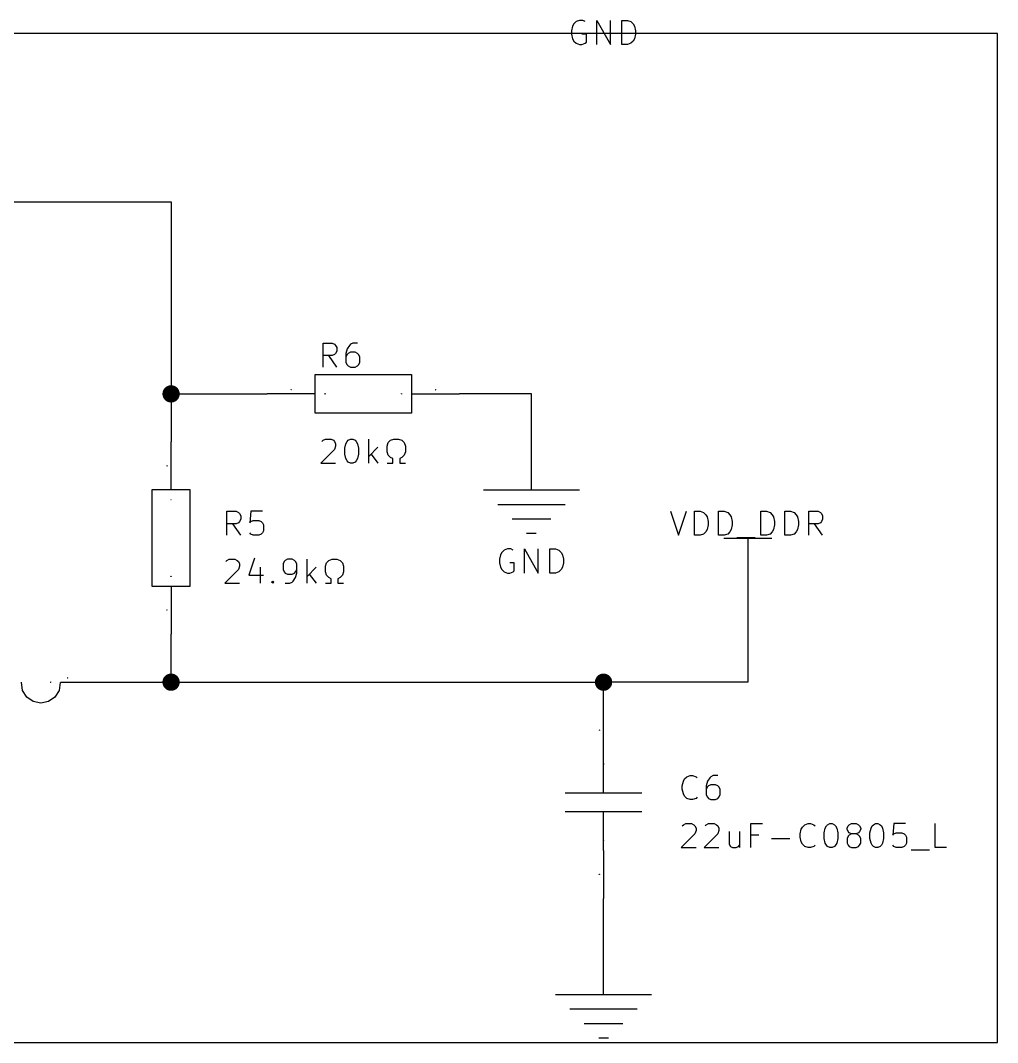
# Model space of a CAD drawing. Header units: millimetres. Extents: x 5 to 293, y -205 to -3.
# Drawn here: x 129.2 to 180.8, y -114.3 to -60.3 of the extents above; entities that cross this region are included whole.
import ezdxf

# ---------------------------------------------------------------- set-up
doc = ezdxf.new("R2010")
doc.units = ezdxf.units.MM
for name, color, linetype in [('GREENSIXTYFIVE', 129, 'CONTINUOUS'), ('LIGHTGREEN', 92, 'CONTINUOUS'), ('LIGHTMAGENTA', 212, 'CONTINUOUS'), ('LIGHTRED', 12, 'CONTINUOUS'), ('RED', 14, 'CONTINUOUS')]:
    doc.layers.add(name, color=color, linetype=linetype)

msp = doc.modelspace()

# ---------------------------------------------------------------- linework, layer by layer
at = {"layer": 'GREENSIXTYFIVE', "linetype": 'CONTINUOUS'}
for p, q in [((158.4476, -60.4507), (158.3871, -60.5716)), ((158.5686, -60.3297), (158.4476, -60.4507)), ((158.75, -60.2692), (158.5686, -60.3297)), ((158.9314, -60.2692), (158.75, -60.2692)), ((159.0524, -60.3297), (158.9314, -60.2692)), ((159.6571, -61.5392), (159.6571, -60.2692)), ((159.6571, -60.2692), (160.3828, -61.5392)), ((160.3828, -61.5392), (160.3828, -60.2692)), ((160.9876, -61.5392), (160.9876, -60.2692)), ((160.9876, -60.2692), (161.29, -60.2692)), ((161.29, -60.2692), (161.4714, -60.3297)), ((161.4714, -60.3297), (161.5924, -60.4507)), ((161.5924, -60.4507), (161.6529, -60.5716)), ((158.3871, -60.5716), (158.3267, -60.8135)), ((158.3267, -60.8135), (158.3267, -60.9949)), ((158.3267, -60.9949), (158.3871, -61.2368)), ((159.1128, -60.9949), (158.8709, -60.9949)), ((159.1128, -61.4183), (159.1128, -60.9949)), ((161.6529, -60.5716), (161.7133, -60.8135)), ((161.7133, -60.9949), (161.6529, -61.2368)), ((161.7133, -60.8135), (161.7133, -60.9949)), ((158.3871, -61.2368), (158.4476, -61.3578)), ((158.4476, -61.3578), (158.5686, -61.4788)), ((158.5686, -61.4788), (158.75, -61.5392)), ((158.75, -61.5392), (158.8709, -61.5392)), ((158.8709, -61.5392), (159.0524, -61.4788)), ((159.0524, -61.4788), (159.1128, -61.4183)), ((161.29, -61.5392), (160.9876, -61.5392)), ((161.4714, -61.4788), (161.29, -61.5392)), ((161.5924, -61.3578), (161.4714, -61.4788)), ((161.6529, -61.2368), (161.5924, -61.3578)), ((145.1935, -78.5944), (145.1935, -77.3244)), ((145.1935, -77.3244), (145.6773, -77.3244)), ((145.1935, -78.5944), (145.1935, -77.3244)), ((145.1935, -77.3244), (145.6773, -77.3244)), ((145.6773, -77.3244), (145.7983, -77.3849)), ((145.6773, -77.3244), (145.7983, -77.3849)), ((145.7983, -77.3849), (145.8588, -77.4454)), ((145.7983, -77.3849), (145.8588, -77.4454)), ((145.8588, -77.4454), (145.9192, -77.5663)), ((145.8588, -77.4454), (145.9192, -77.5663)), ((145.9192, -77.7478), (145.8588, -77.8687)), ((145.9192, -77.7478), (145.8588, -77.8687)), ((145.9192, -77.5663), (145.9192, -77.7478)), ((145.9192, -77.5663), (145.9192, -77.7478)), ((146.4635, -77.6268), (146.4031, -77.8687)), ((146.4635, -77.6268), (146.4031, -77.8687)), ((146.5845, -77.4454), (146.4635, -77.6268)), ((146.5845, -77.4454), (146.4635, -77.6268)), ((146.645, -77.3849), (146.5845, -77.4454)), ((146.645, -77.3849), (146.5845, -77.4454)), ((146.7659, -77.3244), (146.645, -77.3849)), ((146.7659, -77.3244), (146.645, -77.3849)), ((147.0078, -77.3244), (146.7659, -77.3244)), ((147.0078, -77.3244), (146.7659, -77.3244)), ((145.6773, -77.9897), (145.1935, -77.9897)), ((145.6773, -77.9897), (145.1935, -77.9897)), ((145.9192, -78.5944), (145.4959, -77.9897)), ((145.9192, -78.5944), (145.4959, -77.9897)), ((145.7983, -77.9292), (145.6773, -77.9897)), ((145.7983, -77.9292), (145.6773, -77.9897)), ((145.8588, -77.8687), (145.7983, -77.9292)), ((145.8588, -77.8687), (145.7983, -77.9292)), ((146.4031, -77.8687), (146.4031, -78.3525)), ((146.4031, -77.8687), (146.4031, -78.3525)), ((146.4635, -77.9292), (146.4031, -78.0501)), ((146.4635, -77.9292), (146.4031, -78.0501)), ((146.524, -77.8687), (146.4635, -77.9292)), ((146.524, -77.8687), (146.4635, -77.9292)), ((146.645, -77.8082), (146.524, -77.8687)), ((146.645, -77.8082), (146.524, -77.8687)), ((146.8869, -77.8082), (146.645, -77.8082)), ((146.8869, -77.8082), (146.645, -77.8082)), ((147.0078, -77.8687), (146.8869, -77.8082)), ((147.0078, -77.8687), (146.8869, -77.8082)), ((147.0683, -77.9292), (147.0078, -77.8687)), ((147.0683, -77.9292), (147.0078, -77.8687)), ((147.1288, -78.0501), (147.0683, -77.9292)), ((147.1288, -78.0501), (147.0683, -77.9292)), ((147.1288, -78.3525), (147.1288, -78.0501)), ((147.1288, -78.3525), (147.1288, -78.0501)), ((146.4031, -78.3525), (146.4635, -78.4735)), ((146.4031, -78.3525), (146.4635, -78.4735)), ((146.4635, -78.4735), (146.524, -78.534)), ((146.4635, -78.4735), (146.524, -78.534)), ((146.524, -78.534), (146.645, -78.5944)), ((146.524, -78.534), (146.645, -78.5944)), ((146.645, -78.5944), (146.8869, -78.5944)), ((146.645, -78.5944), (146.8869, -78.5944)), ((146.8869, -78.5944), (147.0078, -78.534)), ((146.8869, -78.5944), (147.0078, -78.534)), ((147.0078, -78.534), (147.0683, -78.4735)), ((147.0078, -78.534), (147.0683, -78.4735)), ((147.0683, -78.4735), (147.1288, -78.3525)), ((147.0683, -78.4735), (147.1288, -78.3525)), ((145.2952, -80.0024), (145.2928, -80.0036)), ((145.2952, -80.0024), (145.2928, -80.0036)), ((145.3073, -80.0218), (145.2928, -80.0218)), ((145.3073, -80.0218), (145.2928, -80.0218)), ((145.2976, -80), (145.2952, -80.0024)), ((145.2976, -80), (145.2952, -80.0024)), ((145.3, -79.9964), (145.2976, -80)), ((145.3, -79.9964), (145.2976, -80)), ((145.3, -80.0218), (145.3, -79.9964)), ((145.3, -80.0218), (145.3, -79.9964)), ((149.3459, -80.0072), (149.3314, -80.0218)), ((149.3459, -80.0072), (149.3314, -80.0218)), ((149.3314, -80.0218), (149.3471, -80.0218)), ((149.3314, -80.0218), (149.3471, -80.0218)), ((149.3326, -79.9988), (149.3338, -79.9976)), ((149.3326, -79.9988), (149.3338, -79.9976)), ((149.3338, -79.9976), (149.3362, -79.9964)), ((149.3338, -79.9976), (149.3362, -79.9964)), ((149.3362, -79.9964), (149.3423, -79.9964)), ((149.3362, -79.9964), (149.3423, -79.9964)), ((149.3423, -79.9964), (149.3447, -79.9976)), ((149.3423, -79.9964), (149.3447, -79.9976)), ((149.3447, -79.9976), (149.3459, -79.9988)), ((149.3447, -79.9976), (149.3459, -79.9988)), ((149.3459, -79.9988), (149.3471, -80.0012)), ((149.3459, -79.9988), (149.3471, -80.0012)), ((149.3471, -80.0036), (149.3459, -80.0072)), ((149.3471, -80.0036), (149.3459, -80.0072)), ((149.3471, -80.0012), (149.3471, -80.0036)), ((149.3471, -80.0012), (149.3471, -80.0036)), ((145.1331, -82.5254), (145.1935, -82.4649)), ((145.1331, -82.5254), (145.1935, -82.4649)), ((145.1935, -82.4649), (145.3145, -82.4044)), ((145.1935, -82.4649), (145.3145, -82.4044)), ((145.3145, -82.4044), (145.6169, -82.4044)), ((145.3145, -82.4044), (145.6169, -82.4044)), ((145.6169, -82.4044), (145.7378, -82.4649)), ((145.6169, -82.4044), (145.7378, -82.4649)), ((145.7378, -82.4649), (145.7983, -82.5254)), ((145.7378, -82.4649), (145.7983, -82.5254)), ((145.7983, -82.5254), (145.8588, -82.6463)), ((145.7983, -82.5254), (145.8588, -82.6463)), ((145.8588, -82.6463), (145.8588, -82.7673)), ((145.8588, -82.6463), (145.8588, -82.7673)), ((146.3426, -82.8882), (146.403, -82.6463)), ((146.3426, -82.8882), (146.403, -82.6463)), ((146.403, -82.6463), (146.4635, -82.5254)), ((146.403, -82.6463), (146.4635, -82.5254)), ((146.4635, -82.5254), (146.524, -82.4649)), ((146.4635, -82.5254), (146.524, -82.4649)), ((146.524, -82.4649), (146.6449, -82.4044)), ((146.524, -82.4649), (146.6449, -82.4044)), ((146.6449, -82.4044), (146.7659, -82.4044)), ((146.6449, -82.4044), (146.7659, -82.4044)), ((146.7659, -82.4044), (146.8868, -82.4649)), ((146.7659, -82.4044), (146.8868, -82.4649)), ((146.8868, -82.4649), (146.9473, -82.5254)), ((146.8868, -82.4649), (146.9473, -82.5254)), ((146.9473, -82.5254), (147.0078, -82.6463)), ((146.9473, -82.5254), (147.0078, -82.6463)), ((147.0078, -82.6463), (147.0683, -82.8882)), ((147.0078, -82.6463), (147.0683, -82.8882)), ((147.6125, -83.6744), (147.6125, -82.4044)), ((147.6125, -83.6744), (147.6125, -82.4044)), ((148.5802, -82.7673), (148.6406, -82.5859)), ((148.5802, -82.7673), (148.6406, -82.5859)), ((148.6406, -82.5859), (148.7616, -82.4649)), ((148.6406, -82.5859), (148.7616, -82.4649)), ((148.7616, -82.4649), (148.943, -82.4044)), ((148.7616, -82.4649), (148.943, -82.4044)), ((148.943, -82.4044), (149.1849, -82.4044)), ((148.943, -82.4044), (149.1849, -82.4044)), ((149.1849, -82.4044), (149.3663, -82.4649)), ((149.1849, -82.4044), (149.3663, -82.4649)), ((149.3663, -82.4649), (149.4873, -82.5859)), ((149.3663, -82.4649), (149.4873, -82.5859)), ((149.4873, -82.5859), (149.5478, -82.7673)), ((149.4873, -82.5859), (149.5478, -82.7673)), ((145.7983, -82.9487), (145.0726, -83.6744)), ((145.7983, -82.9487), (145.0726, -83.6744)), ((145.8588, -82.7673), (145.7983, -82.9487)), ((145.8588, -82.7673), (145.7983, -82.9487)), ((146.3426, -83.1906), (146.3426, -82.8882)), ((146.3426, -83.1906), (146.3426, -82.8882)), ((146.403, -83.4325), (146.3426, -83.1906)), ((146.403, -83.4325), (146.3426, -83.1906)), ((147.0683, -83.1906), (147.0078, -83.4325)), ((147.0683, -83.1906), (147.0078, -83.4325)), ((147.0683, -82.8882), (147.0683, -83.1906)), ((147.0683, -82.8882), (147.0683, -83.1906)), ((148.0963, -82.8278), (147.6125, -83.3116)), ((148.0963, -82.8278), (147.6125, -83.3116)), ((147.7335, -83.1906), (148.0963, -83.6744)), ((147.7335, -83.1906), (148.0963, -83.6744)), ((148.5802, -83.0697), (148.5802, -82.7673)), ((148.5802, -83.0697), (148.5802, -82.7673)), ((148.6406, -83.2511), (148.5802, -83.0697)), ((148.6406, -83.2511), (148.5802, -83.0697)), ((149.5478, -83.0697), (149.4873, -83.2511)), ((149.5478, -83.0697), (149.4873, -83.2511)), ((149.5478, -82.7673), (149.5478, -83.0697)), ((149.5478, -82.7673), (149.5478, -83.0697)), ((145.0726, -83.6744), (145.8588, -83.6744)), ((145.0726, -83.6744), (145.8588, -83.6744)), ((146.4635, -83.5535), (146.403, -83.4325)), ((146.4635, -83.5535), (146.403, -83.4325)), ((146.524, -83.614), (146.4635, -83.5535)), ((146.524, -83.614), (146.4635, -83.5535)), ((146.6449, -83.6744), (146.524, -83.614)), ((146.6449, -83.6744), (146.524, -83.614)), ((146.7659, -83.6744), (146.6449, -83.6744)), ((146.7659, -83.6744), (146.6449, -83.6744)), ((146.8868, -83.614), (146.7659, -83.6744)), ((146.8868, -83.614), (146.7659, -83.6744)), ((146.9473, -83.5535), (146.8868, -83.614)), ((146.9473, -83.5535), (146.8868, -83.614)), ((147.0078, -83.4325), (146.9473, -83.5535)), ((147.0078, -83.4325), (146.9473, -83.5535)), ((148.5802, -83.6744), (148.8825, -83.6744)), ((148.5802, -83.6744), (148.8825, -83.6744)), ((148.7616, -83.372), (148.6406, -83.2511)), ((148.7616, -83.372), (148.6406, -83.2511)), ((148.8825, -83.4325), (148.7616, -83.372)), ((148.8825, -83.4325), (148.7616, -83.372)), ((148.8825, -83.6744), (148.8825, -83.4325)), ((148.8825, -83.6744), (148.8825, -83.4325)), ((149.3663, -83.372), (149.2454, -83.4325)), ((149.3663, -83.372), (149.2454, -83.4325)), ((149.2454, -83.4325), (149.2454, -83.6744)), ((149.2454, -83.4325), (149.2454, -83.6744)), ((149.2454, -83.6744), (149.5478, -83.6744)), ((149.2454, -83.6744), (149.5478, -83.6744)), ((149.4873, -83.2511), (149.3663, -83.372)), ((149.4873, -83.2511), (149.3663, -83.372)), ((137.1718, -85.6101), (137.1464, -85.6101)), ((137.1464, -85.6101), (137.15, -85.6125)), ((137.1718, -85.6101), (137.1464, -85.6101)), ((137.1464, -85.6101), (137.15, -85.6125)), ((137.15, -85.6125), (137.1524, -85.6149)), ((137.15, -85.6125), (137.1524, -85.6149)), ((137.1524, -85.6149), (137.1536, -85.6173)), ((137.1524, -85.6149), (137.1536, -85.6173)), ((137.1718, -85.6028), (137.1718, -85.6173)), ((137.1718, -85.6028), (137.1718, -85.6173)), ((140.1135, -87.4844), (140.1135, -86.2144)), ((140.1135, -86.2144), (140.5973, -86.2144)), ((140.1135, -87.4844), (140.1135, -86.2144)), ((140.1135, -86.2144), (140.5973, -86.2144)), ((140.5973, -86.2144), (140.7183, -86.2749)), ((140.5973, -86.2144), (140.7183, -86.2749)), ((140.7183, -86.2749), (140.7788, -86.3354)), ((140.7183, -86.2749), (140.7788, -86.3354)), ((140.7788, -86.3354), (140.8392, -86.4563)), ((140.7788, -86.3354), (140.8392, -86.4563)), ((141.3835, -86.2144), (141.3231, -86.8192)), ((141.3835, -86.2144), (141.3231, -86.8192)), ((141.9883, -86.2144), (141.3835, -86.2144)), ((141.9883, -86.2144), (141.3835, -86.2144)), ((163.5578, -86.2144), (163.9811, -87.4844)), ((163.9811, -87.4844), (164.4045, -86.2144)), ((164.8278, -87.4844), (164.8278, -86.2144)), ((164.8278, -86.2144), (165.1302, -86.2144)), ((165.1302, -86.2144), (165.3116, -86.2749)), ((165.3116, -86.2749), (165.4326, -86.3959)), ((165.4326, -86.3959), (165.4931, -86.5168)), ((166.0978, -87.4844), (166.0978, -86.2144)), ((166.0978, -86.2144), (166.4002, -86.2144)), ((166.4002, -86.2144), (166.5816, -86.2749)), ((166.5816, -86.2749), (166.7026, -86.3959)), ((166.7026, -86.3959), (166.7631, -86.5168)), ((168.3354, -87.4844), (168.3354, -86.2144)), ((168.3354, -86.2144), (168.6378, -86.2144)), ((168.6378, -86.2144), (168.8192, -86.2749)), ((168.8192, -86.2749), (168.9402, -86.3959)), ((168.9402, -86.3959), (169.0007, -86.5168)), ((169.6054, -87.4844), (169.6054, -86.2144)), ((169.6054, -86.2144), (169.9078, -86.2144)), ((169.9078, -86.2144), (170.0892, -86.2749)), ((170.0892, -86.2749), (170.2102, -86.3959)), ((170.2102, -86.3959), (170.2707, -86.5168)), ((170.8754, -87.4844), (170.8754, -86.2144)), ((170.8754, -86.2144), (171.3592, -86.2144)), ((171.3592, -86.2144), (171.4802, -86.2749)), ((171.4802, -86.2749), (171.5407, -86.3354)), ((171.5407, -86.3354), (171.6011, -86.4563)), ((140.5973, -86.8797), (140.1135, -86.8797)), ((140.5973, -86.8797), (140.1135, -86.8797)), ((140.8392, -87.4844), (140.4159, -86.8797)), ((140.8392, -87.4844), (140.4159, -86.8797)), ((140.7183, -86.8192), (140.5973, -86.8797)), ((140.7183, -86.8192), (140.5973, -86.8797)), ((140.7788, -86.7587), (140.7183, -86.8192)), ((140.7788, -86.7587), (140.7183, -86.8192)), ((140.8392, -86.6378), (140.7788, -86.7587)), ((140.8392, -86.6378), (140.7788, -86.7587)), ((140.8392, -86.4563), (140.8392, -86.6378)), ((140.8392, -86.4563), (140.8392, -86.6378)), ((141.3231, -86.8192), (141.3835, -86.7587)), ((141.3231, -86.8192), (141.3835, -86.7587)), ((141.3835, -86.7587), (141.5045, -86.6982)), ((141.3835, -86.7587), (141.5045, -86.6982)), ((141.5045, -86.6982), (141.8069, -86.6982)), ((141.5045, -86.6982), (141.8069, -86.6982)), ((141.8069, -86.6982), (141.9278, -86.7587)), ((141.8069, -86.6982), (141.9278, -86.7587)), ((141.9278, -86.7587), (141.9883, -86.8192)), ((141.9278, -86.7587), (141.9883, -86.8192)), ((141.9883, -86.8192), (142.0488, -86.9401)), ((141.9883, -86.8192), (142.0488, -86.9401)), ((142.0488, -86.9401), (142.0488, -87.2425)), ((142.0488, -86.9401), (142.0488, -87.2425)), ((165.4931, -86.5168), (165.5535, -86.7587)), ((165.5535, -86.9401), (165.4931, -87.182)), ((165.5535, -86.7587), (165.5535, -86.9401)), ((166.7631, -86.5168), (166.8235, -86.7587)), ((166.8235, -86.9401), (166.7631, -87.182)), ((166.8235, -86.7587), (166.8235, -86.9401)), ((169.0007, -86.5168), (169.0611, -86.7587)), ((169.0611, -86.9401), (169.0007, -87.182)), ((169.0611, -86.7587), (169.0611, -86.9401)), ((170.2707, -86.5168), (170.3311, -86.7587)), ((170.3311, -86.9401), (170.2707, -87.182)), ((170.3311, -86.7587), (170.3311, -86.9401)), ((171.3592, -86.8797), (170.8754, -86.8797)), ((171.6011, -87.4844), (171.1778, -86.8797)), ((171.4802, -86.8192), (171.3592, -86.8797)), ((171.5407, -86.7587), (171.4802, -86.8192)), ((171.6011, -86.6378), (171.5407, -86.7587)), ((171.6011, -86.4563), (171.6011, -86.6378)), ((141.3835, -87.424), (141.3231, -87.3635)), ((141.3835, -87.424), (141.3231, -87.3635)), ((141.5045, -87.4844), (141.3835, -87.424)), ((141.5045, -87.4844), (141.3835, -87.424)), ((141.8069, -87.4844), (141.5045, -87.4844)), ((141.8069, -87.4844), (141.5045, -87.4844)), ((141.9278, -87.424), (141.8069, -87.4844)), ((141.9278, -87.424), (141.8069, -87.4844)), ((141.9883, -87.3635), (141.9278, -87.424)), ((141.9883, -87.3635), (141.9278, -87.424)), ((142.0488, -87.2425), (141.9883, -87.3635)), ((142.0488, -87.2425), (141.9883, -87.3635)), ((165.1302, -87.4844), (164.8278, -87.4844)), ((165.3116, -87.424), (165.1302, -87.4844)), ((165.4326, -87.303), (165.3116, -87.424)), ((165.4931, -87.182), (165.4326, -87.303)), ((166.4002, -87.4844), (166.0978, -87.4844)), ((166.5816, -87.424), (166.4002, -87.4844)), ((166.7026, -87.303), (166.5816, -87.424)), ((166.7631, -87.182), (166.7026, -87.303)), ((168.6378, -87.4844), (168.3354, -87.4844)), ((168.8192, -87.424), (168.6378, -87.4844)), ((168.9402, -87.303), (168.8192, -87.424)), ((169.0007, -87.182), (168.9402, -87.303)), ((169.9078, -87.4844), (169.6054, -87.4844)), ((170.0892, -87.424), (169.9078, -87.4844)), ((170.2102, -87.303), (170.0892, -87.424)), ((170.2707, -87.182), (170.2102, -87.303)), ((167.0655, -87.6054), (168.0331, -87.6054)), ((154.5771, -88.5116), (154.5167, -88.7535)), ((154.6376, -88.3907), (154.5771, -88.5116)), ((154.7586, -88.2697), (154.6376, -88.3907)), ((154.94, -88.2092), (154.7586, -88.2697)), ((155.1214, -88.2092), (154.94, -88.2092)), ((155.2424, -88.2697), (155.1214, -88.2092)), ((155.8471, -89.4792), (155.8471, -88.2092)), ((155.8471, -88.2092), (156.5728, -89.4792)), ((156.5728, -89.4792), (156.5728, -88.2092)), ((157.1776, -89.4792), (157.1776, -88.2092)), ((157.1776, -88.2092), (157.48, -88.2092)), ((157.48, -88.2092), (157.6614, -88.2697)), ((157.6614, -88.2697), (157.7824, -88.3907)), ((157.7824, -88.3907), (157.8429, -88.5116)), ((157.8429, -88.5116), (157.9033, -88.7535)), ((140.0531, -88.8754), (140.1135, -88.8149)), ((140.0531, -88.8754), (140.1135, -88.8149)), ((140.1135, -88.8149), (140.2345, -88.7544)), ((140.1135, -88.8149), (140.2345, -88.7544)), ((140.2345, -88.7544), (140.5369, -88.7544)), ((140.2345, -88.7544), (140.5369, -88.7544)), ((140.5369, -88.7544), (140.6578, -88.8149)), ((140.5369, -88.7544), (140.6578, -88.8149)), ((140.6578, -88.8149), (140.7183, -88.8754)), ((140.6578, -88.8149), (140.7183, -88.8754)), ((140.7183, -88.8754), (140.7788, -88.9963)), ((140.7183, -88.8754), (140.7788, -88.9963)), ((140.7788, -89.1173), (140.7183, -89.2987)), ((140.7788, -89.1173), (140.7183, -89.2987)), ((140.7788, -88.9963), (140.7788, -89.1173)), ((140.7788, -88.9963), (140.7788, -89.1173)), ((141.5649, -88.694), (141.2626, -89.6011)), ((141.5649, -88.694), (141.2626, -89.6011)), ((143.1373, -88.8754), (143.0769, -88.9963)), ((143.1373, -88.8754), (143.0769, -88.9963)), ((143.0769, -88.9963), (143.0769, -89.2987)), ((143.0769, -88.9963), (143.0769, -89.2987)), ((143.1978, -88.8149), (143.1373, -88.8754)), ((143.1978, -88.8149), (143.1373, -88.8754)), ((143.3188, -88.7544), (143.1978, -88.8149)), ((143.3188, -88.7544), (143.1978, -88.8149)), ((143.5607, -88.7544), (143.3188, -88.7544)), ((143.5607, -88.7544), (143.3188, -88.7544)), ((143.6816, -88.8149), (143.5607, -88.7544)), ((143.6816, -88.8149), (143.5607, -88.7544)), ((143.7421, -88.8754), (143.6816, -88.8149)), ((143.7421, -88.8754), (143.6816, -88.8149)), ((143.8026, -88.9963), (143.7421, -88.8754)), ((143.8026, -88.9963), (143.7421, -88.8754)), ((143.8026, -89.4801), (143.8026, -88.9963)), ((143.8026, -89.4801), (143.8026, -88.9963)), ((144.3468, -90.0244), (144.3468, -88.7544)), ((144.3468, -90.0244), (144.3468, -88.7544)), ((145.3145, -89.1173), (145.3749, -88.9359)), ((145.3145, -89.1173), (145.3749, -88.9359)), ((145.3145, -89.4197), (145.3145, -89.1173)), ((145.3145, -89.4197), (145.3145, -89.1173)), ((145.3749, -88.9359), (145.4959, -88.8149)), ((145.3749, -88.9359), (145.4959, -88.8149)), ((145.4959, -88.8149), (145.6773, -88.7544)), ((145.4959, -88.8149), (145.6773, -88.7544)), ((145.6773, -88.7544), (145.9192, -88.7544)), ((145.6773, -88.7544), (145.9192, -88.7544)), ((145.9192, -88.7544), (146.1006, -88.8149)), ((145.9192, -88.7544), (146.1006, -88.8149)), ((146.1006, -88.8149), (146.2216, -88.9359)), ((146.1006, -88.8149), (146.2216, -88.9359)), ((146.2216, -88.9359), (146.2821, -89.1173)), ((146.2216, -88.9359), (146.2821, -89.1173)), ((146.2821, -89.1173), (146.2821, -89.4197)), ((146.2821, -89.1173), (146.2821, -89.4197)), ((154.5167, -88.7535), (154.5167, -88.9349)), ((154.5167, -88.9349), (154.5771, -89.1768)), ((155.3028, -88.9349), (155.0609, -88.9349)), ((155.3028, -89.3583), (155.3028, -88.9349)), ((157.9033, -88.9349), (157.8429, -89.1768)), ((157.9033, -88.7535), (157.9033, -88.9349)), ((137.1464, -89.6474), (137.1476, -89.645)), ((137.1464, -89.6474), (137.1476, -89.645)), ((137.1464, -89.6535), (137.1464, -89.6474)), ((137.1464, -89.6535), (137.1464, -89.6474)), ((137.1476, -89.6559), (137.1464, -89.6535)), ((137.1476, -89.6559), (137.1464, -89.6535)), ((137.1476, -89.645), (137.1488, -89.6438)), ((137.1476, -89.645), (137.1488, -89.6438)), ((137.1488, -89.6571), (137.1476, -89.6559)), ((137.1488, -89.6571), (137.1476, -89.6559)), ((137.1488, -89.6438), (137.1512, -89.6426)), ((137.1488, -89.6438), (137.1512, -89.6426)), ((137.1512, -89.6426), (137.1536, -89.6426)), ((137.1512, -89.6426), (137.1536, -89.6426)), ((137.1536, -89.6426), (137.1572, -89.6438)), ((137.1536, -89.6426), (137.1572, -89.6438)), ((137.1572, -89.6438), (137.1718, -89.6583)), ((137.1572, -89.6438), (137.1718, -89.6583)), ((137.1718, -89.6583), (137.1718, -89.6426)), ((137.1718, -89.6583), (137.1718, -89.6426)), ((140.7183, -89.2987), (139.9926, -90.0244)), ((140.7183, -89.2987), (139.9926, -90.0244)), ((141.2626, -89.6011), (142.0487, -89.6011)), ((141.2626, -89.6011), (142.0487, -89.6011)), ((141.8673, -89.1778), (141.8673, -90.0244)), ((141.8673, -89.1778), (141.8673, -90.0244)), ((143.0769, -89.2987), (143.1373, -89.4197)), ((143.0769, -89.2987), (143.1373, -89.4197)), ((143.1373, -89.4197), (143.1978, -89.4801)), ((143.1373, -89.4197), (143.1978, -89.4801)), ((143.1978, -89.4801), (143.3188, -89.5406)), ((143.1978, -89.4801), (143.3188, -89.5406)), ((143.3188, -89.5406), (143.5607, -89.5406)), ((143.3188, -89.5406), (143.5607, -89.5406)), ((143.5607, -89.5406), (143.6816, -89.4801)), ((143.5607, -89.5406), (143.6816, -89.4801)), ((143.6816, -89.4801), (143.7421, -89.4197)), ((143.6816, -89.4801), (143.7421, -89.4197)), ((143.7421, -89.4197), (143.8026, -89.2987)), ((143.7421, -89.4197), (143.8026, -89.2987)), ((143.7421, -89.722), (143.8026, -89.4801)), ((143.7421, -89.722), (143.8026, -89.4801)), ((144.8306, -89.1778), (144.3468, -89.6616)), ((144.8306, -89.1778), (144.3468, -89.6616)), ((144.4678, -89.5406), (144.8306, -90.0244)), ((144.4678, -89.5406), (144.8306, -90.0244)), ((145.3749, -89.6011), (145.3145, -89.4197)), ((145.3749, -89.6011), (145.3145, -89.4197)), ((145.4959, -89.722), (145.3749, -89.6011)), ((145.4959, -89.722), (145.3749, -89.6011)), ((146.2216, -89.6011), (146.1006, -89.722)), ((146.2216, -89.6011), (146.1006, -89.722)), ((146.2821, -89.4197), (146.2216, -89.6011)), ((146.2821, -89.4197), (146.2216, -89.6011)), ((154.5771, -89.1768), (154.6376, -89.2978)), ((154.6376, -89.2978), (154.7586, -89.4188)), ((154.7586, -89.4188), (154.94, -89.4792)), ((154.94, -89.4792), (155.0609, -89.4792)), ((155.0609, -89.4792), (155.2424, -89.4188)), ((155.2424, -89.4188), (155.3028, -89.3583)), ((157.48, -89.4792), (157.1776, -89.4792)), ((157.6614, -89.4188), (157.48, -89.4792)), ((157.7824, -89.2978), (157.6614, -89.4188)), ((157.8429, -89.1768), (157.7824, -89.2978)), ((139.9926, -90.0244), (140.7788, -90.0244)), ((139.9926, -90.0244), (140.7788, -90.0244)), ((142.4721, -89.964), (142.5325, -89.9035)), ((142.4721, -89.964), (142.5325, -89.9035)), ((142.5325, -90.0244), (142.4721, -89.964)), ((142.5325, -90.0244), (142.4721, -89.964)), ((142.5325, -89.9035), (142.593, -89.964)), ((142.5325, -89.9035), (142.5325, -90.0244)), ((142.5325, -89.9035), (142.593, -89.964)), ((142.5325, -89.9035), (142.5325, -90.0244)), ((142.593, -89.964), (142.5325, -90.0244)), ((142.593, -89.964), (142.5325, -90.0244)), ((143.1978, -90.0244), (143.4397, -90.0244)), ((143.1978, -90.0244), (143.4397, -90.0244)), ((143.4397, -90.0244), (143.5607, -89.964)), ((143.4397, -90.0244), (143.5607, -89.964)), ((143.5607, -89.964), (143.6211, -89.9035)), ((143.5607, -89.964), (143.6211, -89.9035)), ((143.6211, -89.9035), (143.7421, -89.722)), ((143.6211, -89.9035), (143.7421, -89.722)), ((145.3145, -90.0244), (145.6168, -90.0244)), ((145.3145, -90.0244), (145.6168, -90.0244)), ((145.6168, -89.7825), (145.4959, -89.722)), ((145.6168, -89.7825), (145.4959, -89.722)), ((145.6168, -90.0244), (145.6168, -89.7825)), ((145.6168, -90.0244), (145.6168, -89.7825)), ((146.1006, -89.722), (145.9797, -89.7825)), ((146.1006, -89.722), (145.9797, -89.7825)), ((145.9797, -89.7825), (145.9797, -90.0244)), ((145.9797, -89.7825), (145.9797, -90.0244)), ((145.9797, -90.0244), (146.2821, -90.0244)), ((145.9797, -90.0244), (146.2821, -90.0244)), ((130.793, -95.2424), (130.7906, -95.2436)), ((130.8051, -95.2618), (130.7906, -95.2618)), ((130.7954, -95.24), (130.793, -95.2424)), ((130.7978, -95.2364), (130.7954, -95.24)), ((130.7978, -95.2618), (130.7978, -95.2364)), ((160.0318, -99.5801), (160.0064, -99.5801)), ((160.0064, -99.5801), (160.01, -99.5825)), ((160.01, -99.5825), (160.0124, -99.5849)), ((160.0124, -99.5849), (160.0136, -99.5873)), ((160.0318, -99.5728), (160.0318, -99.5873)), ((164.1831, -100.7287), (164.2435, -100.4868)), ((164.2435, -100.4868), (164.304, -100.3659)), ((164.304, -100.3659), (164.425, -100.2449)), ((164.425, -100.2449), (164.6064, -100.1844)), ((164.6064, -100.1844), (164.7273, -100.1844)), ((164.7273, -100.1844), (164.9088, -100.2449)), ((164.9088, -100.2449), (164.9692, -100.3054)), ((165.5135, -100.4868), (165.4531, -100.7287)), ((165.6345, -100.3054), (165.5135, -100.4868)), ((165.695, -100.2449), (165.6345, -100.3054)), ((165.8159, -100.1844), (165.695, -100.2449)), ((166.0578, -100.1844), (165.8159, -100.1844)), ((164.1831, -100.9101), (164.1831, -100.7287)), ((164.2435, -101.152), (164.1831, -100.9101)), ((165.4531, -100.7287), (165.4531, -101.2125)), ((165.5135, -100.7892), (165.4531, -100.9101)), ((165.574, -100.7287), (165.5135, -100.7892)), ((165.695, -100.6682), (165.574, -100.7287)), ((165.9369, -100.6682), (165.695, -100.6682)), ((166.0578, -100.7287), (165.9369, -100.6682)), ((166.1183, -100.7892), (166.0578, -100.7287)), ((166.1788, -100.9101), (166.1183, -100.7892)), ((166.1788, -101.2125), (166.1788, -100.9101)), ((164.304, -101.273), (164.2435, -101.152)), ((164.425, -101.394), (164.304, -101.273)), ((164.6064, -101.4544), (164.425, -101.394)), ((164.7273, -101.4544), (164.6064, -101.4544)), ((164.9088, -101.394), (164.7273, -101.4544)), ((164.9692, -101.3335), (164.9088, -101.394)), ((165.4531, -101.2125), (165.5135, -101.3335)), ((165.5135, -101.3335), (165.574, -101.394)), ((165.574, -101.394), (165.695, -101.4544)), ((165.695, -101.4544), (165.9369, -101.4544)), ((165.9369, -101.4544), (166.0578, -101.394)), ((166.0578, -101.394), (166.1183, -101.3335)), ((166.1183, -101.3335), (166.1788, -101.2125)), ((164.1831, -102.8454), (164.2435, -102.7849)), ((164.2435, -102.7849), (164.3645, -102.7244)), ((164.3645, -102.7244), (164.6669, -102.7244)), ((164.6669, -102.7244), (164.7878, -102.7849)), ((164.7878, -102.7849), (164.8483, -102.8454)), ((164.8483, -102.8454), (164.9088, -102.9663)), ((164.9088, -103.0873), (164.8483, -103.2687)), ((164.9088, -102.9663), (164.9088, -103.0873)), ((165.3926, -102.8454), (165.453, -102.7849)), ((165.453, -102.7849), (165.574, -102.7244)), ((165.574, -102.7244), (165.8764, -102.7244)), ((165.8764, -102.7244), (165.9973, -102.7849)), ((165.9973, -102.7849), (166.0578, -102.8454)), ((166.0578, -102.8454), (166.1183, -102.9663)), ((166.1183, -103.0873), (166.0578, -103.2687)), ((166.1183, -102.9663), (166.1183, -103.0873)), ((166.6625, -103.1478), (166.6625, -103.813)), ((167.2068, -103.1478), (167.2068, -103.9944)), ((167.8115, -103.9944), (167.8115, -102.7244)), ((167.8115, -102.7244), (168.4163, -102.7244)), ((170.4121, -103.2687), (170.4725, -103.0268)), ((170.4725, -103.0268), (170.533, -102.9059)), ((170.533, -102.9059), (170.654, -102.7849)), ((170.654, -102.7849), (170.8354, -102.7244)), ((170.8354, -102.7244), (170.9563, -102.7244)), ((170.9563, -102.7244), (171.1378, -102.7849)), ((171.1378, -102.7849), (171.1982, -102.8454)), ((171.6821, -103.2082), (171.7425, -102.9663)), ((171.7425, -102.9663), (171.803, -102.8454)), ((171.803, -102.8454), (171.8635, -102.7849)), ((171.8635, -102.7849), (171.9844, -102.7244)), ((171.9844, -102.7244), (172.1054, -102.7244)), ((172.1054, -102.7244), (172.2263, -102.7849)), ((172.2263, -102.7849), (172.2868, -102.8454)), ((172.2868, -102.8454), (172.3473, -102.9663)), ((172.3473, -102.9663), (172.4078, -103.2082)), ((172.8916, -102.9663), (172.952, -102.8454)), ((172.8916, -103.0268), (172.8916, -102.9663)), ((172.952, -103.1478), (172.8916, -103.0268)), ((172.952, -102.8454), (173.0125, -102.7849)), ((173.0125, -103.2082), (172.952, -103.1478)), ((173.0125, -102.7849), (173.1335, -102.7244)), ((173.1335, -102.7244), (173.3754, -102.7244)), ((173.3754, -102.7244), (173.4963, -102.7849)), ((173.4963, -102.7849), (173.5568, -102.8454)), ((173.5568, -103.1478), (173.4963, -103.2082)), ((173.5568, -102.8454), (173.6173, -102.9663)), ((173.6173, -103.0268), (173.5568, -103.1478)), ((173.6173, -102.9663), (173.6173, -103.0268)), ((174.1011, -103.2082), (174.1615, -102.9663)), ((174.1615, -102.9663), (174.222, -102.8454)), ((174.222, -102.8454), (174.2825, -102.7849)), ((174.2825, -102.7849), (174.4034, -102.7244)), ((174.4034, -102.7244), (174.5244, -102.7244)), ((174.5244, -102.7244), (174.6453, -102.7849)), ((174.6453, -102.7849), (174.7058, -102.8454)), ((174.7058, -102.8454), (174.7663, -102.9663)), ((174.7663, -102.9663), (174.8268, -103.2082)), ((175.371, -102.7244), (175.3106, -103.3292)), ((175.9758, -102.7244), (175.371, -102.7244)), ((177.5481, -103.9944), (177.5481, -102.7244)), ((160.0064, -103.6174), (160.0076, -103.615)), ((160.0064, -103.6235), (160.0064, -103.6174)), ((160.0076, -103.6259), (160.0064, -103.6235)), ((160.0076, -103.615), (160.0088, -103.6138)), ((160.0088, -103.6271), (160.0076, -103.6259)), ((160.0088, -103.6138), (160.0112, -103.6126)), ((160.0112, -103.6126), (160.0136, -103.6126)), ((160.0136, -103.6126), (160.0172, -103.6138)), ((160.0172, -103.6138), (160.0318, -103.6283)), ((160.0318, -103.6283), (160.0318, -103.6126)), ((164.8483, -103.2687), (164.1226, -103.9944)), ((166.0578, -103.2687), (165.3321, -103.9944)), ((168.2349, -103.3292), (167.8115, -103.3292)), ((168.9001, -103.5106), (169.8678, -103.5106)), ((170.4121, -103.4501), (170.4121, -103.2687)), ((170.4725, -103.692), (170.4121, -103.4501)), ((170.533, -103.813), (170.4725, -103.692)), ((171.6821, -103.5106), (171.6821, -103.2082)), ((171.7425, -103.7525), (171.6821, -103.5106)), ((172.4078, -103.5106), (172.3473, -103.7525)), ((172.4078, -103.2082), (172.4078, -103.5106)), ((172.952, -103.3897), (172.8916, -103.5106)), ((172.8916, -103.5106), (172.8916, -103.7525)), ((173.0125, -103.3292), (172.952, -103.3897)), ((173.1335, -103.2687), (173.0125, -103.2082)), ((173.1335, -103.2687), (173.0125, -103.3292)), ((173.3754, -103.2687), (173.1335, -103.2687)), ((173.4963, -103.2082), (173.3754, -103.2687)), ((173.4963, -103.3292), (173.3754, -103.2687)), ((173.5568, -103.3897), (173.4963, -103.3292)), ((173.6173, -103.5106), (173.5568, -103.3897)), ((173.6173, -103.7525), (173.6173, -103.5106)), ((174.1011, -103.5106), (174.1011, -103.2082)), ((174.1615, -103.7525), (174.1011, -103.5106)), ((174.8268, -103.5106), (174.7663, -103.7525)), ((174.8268, -103.2082), (174.8268, -103.5106)), ((175.3106, -103.3292), (175.371, -103.2687)), ((175.371, -103.2687), (175.492, -103.2082)), ((175.492, -103.2082), (175.7944, -103.2082)), ((175.7944, -103.2082), (175.9153, -103.2687)), ((175.9153, -103.2687), (175.9758, -103.3292)), ((175.9758, -103.3292), (176.0363, -103.4501)), ((176.0363, -103.4501), (176.0363, -103.7525)), ((164.1226, -103.9944), (164.9088, -103.9944)), ((165.3321, -103.9944), (166.1183, -103.9944)), ((166.6625, -103.813), (166.723, -103.934)), ((166.723, -103.934), (166.844, -103.9944)), ((166.844, -103.9944), (167.0254, -103.9944)), ((167.0254, -103.9944), (167.1463, -103.934)), ((167.1463, -103.934), (167.2068, -103.8735)), ((170.654, -103.934), (170.533, -103.813)), ((170.8354, -103.9944), (170.654, -103.934)), ((170.9563, -103.9944), (170.8354, -103.9944)), ((171.1378, -103.934), (170.9563, -103.9944)), ((171.1982, -103.8735), (171.1378, -103.934)), ((171.803, -103.8735), (171.7425, -103.7525)), ((171.8635, -103.934), (171.803, -103.8735)), ((171.9844, -103.9944), (171.8635, -103.934)), ((172.1054, -103.9944), (171.9844, -103.9944)), ((172.2263, -103.934), (172.1054, -103.9944)), ((172.2868, -103.8735), (172.2263, -103.934)), ((172.3473, -103.7525), (172.2868, -103.8735)), ((172.8916, -103.7525), (172.952, -103.8735)), ((172.952, -103.8735), (173.0125, -103.934)), ((173.0125, -103.934), (173.1335, -103.9944)), ((173.1335, -103.9944), (173.3754, -103.9944)), ((173.3754, -103.9944), (173.4963, -103.934)), ((173.4963, -103.934), (173.5568, -103.8735)), ((173.5568, -103.8735), (173.6173, -103.7525)), ((174.222, -103.8735), (174.1615, -103.7525)), ((174.2825, -103.934), (174.222, -103.8735)), ((174.4034, -103.9944), (174.2825, -103.934)), ((174.5244, -103.9944), (174.4034, -103.9944)), ((174.6453, -103.934), (174.5244, -103.9944)), ((174.7058, -103.8735), (174.6453, -103.934)), ((174.7663, -103.7525), (174.7058, -103.8735)), ((175.371, -103.934), (175.3106, -103.8735)), ((175.492, -103.9944), (175.371, -103.934)), ((175.7944, -103.9944), (175.492, -103.9944)), ((175.9153, -103.934), (175.7944, -103.9944)), ((175.9758, -103.8735), (175.9153, -103.934)), ((176.0363, -103.7525), (175.9758, -103.8735)), ((176.2782, -104.1154), (177.2458, -104.1154)), ((178.1529, -103.9944), (177.5481, -103.9944))]:
    msp.add_line(p, q, dxfattribs=at)
at = {"layer": 'LIGHTGREEN', "linetype": 'CONTINUOUS'}
for p, q in [((86.36, -69.85), (137.16, -69.85)), ((137.16, -69.85), (137.16, -80.01)), ((137.16, -80.01), (142.24, -80.01)), ((137.16, -80.01), (137.16, -82.55)), ((156.21, -80.01), (152.4, -80.01)), ((156.21, -82.55), (156.21, -80.01)), ((167.64, -90.17), (167.64, -95.25)), ((137.16, -95.25), (137.16, -92.71)), ((132.08, -95.25), (137.16, -95.25)), ((137.16, -95.25), (160.02, -95.25)), ((160.02, -96.52), (160.02, -95.25)), ((167.64, -95.25), (160.02, -95.25)), ((160.02, -109.22), (160.02, -106.68))]:
    msp.add_line(p, q, dxfattribs=at)
at = {"layer": 'LIGHTGREEN', "const_width": 0.4572}
for points in [[(136.9314, -80.01, 1), (137.3886, -80.01, 1)], [(136.9314, -95.25, 1), (137.3886, -95.25, 1)], [(159.7914, -95.25, 1), (160.2486, -95.25, 1)]]:
    msp.add_lwpolyline(points, format="xyb", close=True, dxfattribs=at)
at = {"layer": 'LIGHTMAGENTA', "linetype": 'CONTINUOUS'}
for p, q in [((180.848, -60.96), (69.85, -60.96)), ((180.848, -114.3), (180.848, -60.96)), ((69.85, -114.3), (180.848, -114.3))]:
    msp.add_line(p, q, dxfattribs=at)
at = {"layer": 'LIGHTRED', "linetype": 'CONTINUOUS'}
for p, q in [((143.5051, -79.7843), (143.5027, -79.7855)), ((143.5051, -79.7843), (143.5027, -79.7855)), ((143.5172, -79.8037), (143.5027, -79.8037)), ((143.5172, -79.8037), (143.5027, -79.8037)), ((143.5075, -79.7819), (143.5051, -79.7843)), ((143.5075, -79.7819), (143.5051, -79.7843)), ((143.5099, -79.7783), (143.5075, -79.7819)), ((143.5099, -79.7783), (143.5075, -79.7819)), ((143.5099, -79.8037), (143.5099, -79.7783)), ((143.5099, -79.8037), (143.5099, -79.7783)), ((151.136, -79.7891), (151.1215, -79.8037)), ((151.136, -79.7891), (151.1215, -79.8037)), ((151.1215, -79.8037), (151.1372, -79.8037)), ((151.1215, -79.8037), (151.1372, -79.8037)), ((151.1227, -79.7807), (151.1239, -79.7795)), ((151.1227, -79.7807), (151.1239, -79.7795)), ((151.1239, -79.7795), (151.1263, -79.7783)), ((151.1239, -79.7795), (151.1263, -79.7783)), ((151.1263, -79.7783), (151.1324, -79.7783)), ((151.1263, -79.7783), (151.1324, -79.7783)), ((151.1324, -79.7783), (151.1348, -79.7795)), ((151.1324, -79.7783), (151.1348, -79.7795)), ((151.1348, -79.7795), (151.136, -79.7807)), ((151.1348, -79.7795), (151.136, -79.7807)), ((151.136, -79.7807), (151.1372, -79.7831)), ((151.136, -79.7807), (151.1372, -79.7831)), ((151.1372, -79.7855), (151.136, -79.7891)), ((151.1372, -79.7855), (151.136, -79.7891)), ((151.1372, -79.7831), (151.1372, -79.7855)), ((151.1372, -79.7831), (151.1372, -79.7855)), ((136.9537, -83.82), (136.9283, -83.82)), ((136.9283, -83.82), (136.9319, -83.8224)), ((136.9537, -83.82), (136.9283, -83.82)), ((136.9283, -83.82), (136.9319, -83.8224)), ((136.9319, -83.8224), (136.9343, -83.8248)), ((136.9319, -83.8224), (136.9343, -83.8248)), ((136.9343, -83.8248), (136.9355, -83.8272)), ((136.9343, -83.8248), (136.9355, -83.8272)), ((136.9537, -83.8127), (136.9537, -83.8272)), ((136.9537, -83.8127), (136.9537, -83.8272)), ((136.9283, -91.4375), (136.9295, -91.4351)), ((136.9283, -91.4375), (136.9295, -91.4351)), ((136.9283, -91.4436), (136.9283, -91.4375)), ((136.9283, -91.4436), (136.9283, -91.4375)), ((136.9295, -91.446), (136.9283, -91.4436)), ((136.9295, -91.446), (136.9283, -91.4436)), ((136.9295, -91.4351), (136.9307, -91.4339)), ((136.9295, -91.4351), (136.9307, -91.4339)), ((136.9307, -91.4472), (136.9295, -91.446)), ((136.9307, -91.4472), (136.9295, -91.446)), ((136.9307, -91.4339), (136.9331, -91.4327)), ((136.9307, -91.4339), (136.9331, -91.4327)), ((136.9331, -91.4327), (136.9355, -91.4327)), ((136.9331, -91.4327), (136.9355, -91.4327)), ((136.9355, -91.4327), (136.9391, -91.4339)), ((136.9355, -91.4327), (136.9391, -91.4339)), ((136.9391, -91.4339), (136.9537, -91.4484)), ((136.9391, -91.4339), (136.9537, -91.4484)), ((136.9537, -91.4484), (136.9537, -91.4327)), ((136.9537, -91.4484), (136.9537, -91.4327)), ((131.6941, -95.0243), (131.6917, -95.0255)), ((131.7062, -95.0437), (131.6917, -95.0437)), ((131.6965, -95.0219), (131.6941, -95.0243)), ((131.6989, -95.0183), (131.6965, -95.0219)), ((131.6989, -95.0437), (131.6989, -95.0183)), ((159.8137, -97.79), (159.7883, -97.79)), ((159.7883, -97.79), (159.7919, -97.7924)), ((159.7919, -97.7924), (159.7943, -97.7948)), ((159.7943, -97.7948), (159.7955, -97.7972)), ((159.8137, -97.7827), (159.8137, -97.7972)), ((159.7883, -105.4075), (159.7895, -105.4051)), ((159.7883, -105.4136), (159.7883, -105.4075)), ((159.7895, -105.416), (159.7883, -105.4136)), ((159.7895, -105.4051), (159.7907, -105.4039)), ((159.7907, -105.4172), (159.7895, -105.416)), ((159.7907, -105.4039), (159.7931, -105.4027)), ((159.7931, -105.4027), (159.7955, -105.4027)), ((159.7955, -105.4027), (159.7991, -105.4039)), ((159.7991, -105.4039), (159.8137, -105.4184)), ((159.8137, -105.4184), (159.8137, -105.4027))]:
    msp.add_line(p, q, dxfattribs=at)
at = {"layer": 'RED', "linetype": 'CONTINUOUS'}
for p, q in [((144.78, -81.026), (144.78, -78.994)), ((144.78, -78.994), (149.86, -78.994)), ((149.86, -78.994), (149.86, -81.026)), ((144.78, -80.01), (142.24, -80.01)), ((144.78, -80.01), (142.24, -80.01)), ((149.86, -80.01), (152.4, -80.01)), ((149.86, -80.01), (152.4, -80.01)), ((149.86, -81.026), (144.78, -81.026)), ((137.16, -85.09), (137.16, -82.55)), ((137.16, -85.09), (137.16, -82.55)), ((156.21, -85.09), (156.21, -82.55)), ((136.144, -85.09), (136.144, -90.17)), ((138.176, -85.09), (136.144, -85.09)), ((138.176, -90.17), (138.176, -85.09)), ((153.67, -85.09), (158.75, -85.09)), ((154.432, -85.852), (157.988, -85.852)), ((155.194, -86.614), (157.226, -86.614)), ((155.956, -87.376), (156.464, -87.376)), ((166.37, -87.63), (168.91, -87.63)), ((167.64, -87.63), (167.64, -88.9)), ((167.64, -88.9), (167.64, -90.17)), ((136.144, -90.17), (138.176, -90.17)), ((137.16, -90.17), (137.16, -92.71)), ((137.16, -90.17), (137.16, -92.71)), ((129.3114, -95.6818), (129.2606, -95.25)), ((131.2926, -95.2754), (131.2418, -95.6818)), ((131.318, -95.25), (132.08, -95.25)), ((129.54, -96.0374), (129.3114, -95.6818)), ((129.8702, -96.266), (129.54, -96.0374)), ((131.0132, -96.0374), (130.683, -96.266)), ((131.2418, -95.6818), (131.0132, -96.0374)), ((130.2766, -96.3676), (129.8702, -96.266)), ((130.683, -96.266), (130.2766, -96.3676)), ((160.02, -99.06), (160.02, -96.52)), ((160.02, -101.092), (160.02, -99.06)), ((157.988, -101.092), (162.052, -101.092)), ((162.052, -102.108), (157.988, -102.108)), ((160.02, -104.14), (160.02, -102.108)), ((160.02, -104.14), (160.02, -106.68)), ((160.02, -111.76), (160.02, -109.22)), ((157.48, -111.76), (162.56, -111.76)), ((158.242, -112.522), (161.798, -112.522)), ((159.004, -113.284), (161.036, -113.284)), ((159.766, -114.046), (160.274, -114.046))]:
    msp.add_line(p, q, dxfattribs=at)

doc.saveas('drawing.dxf')
